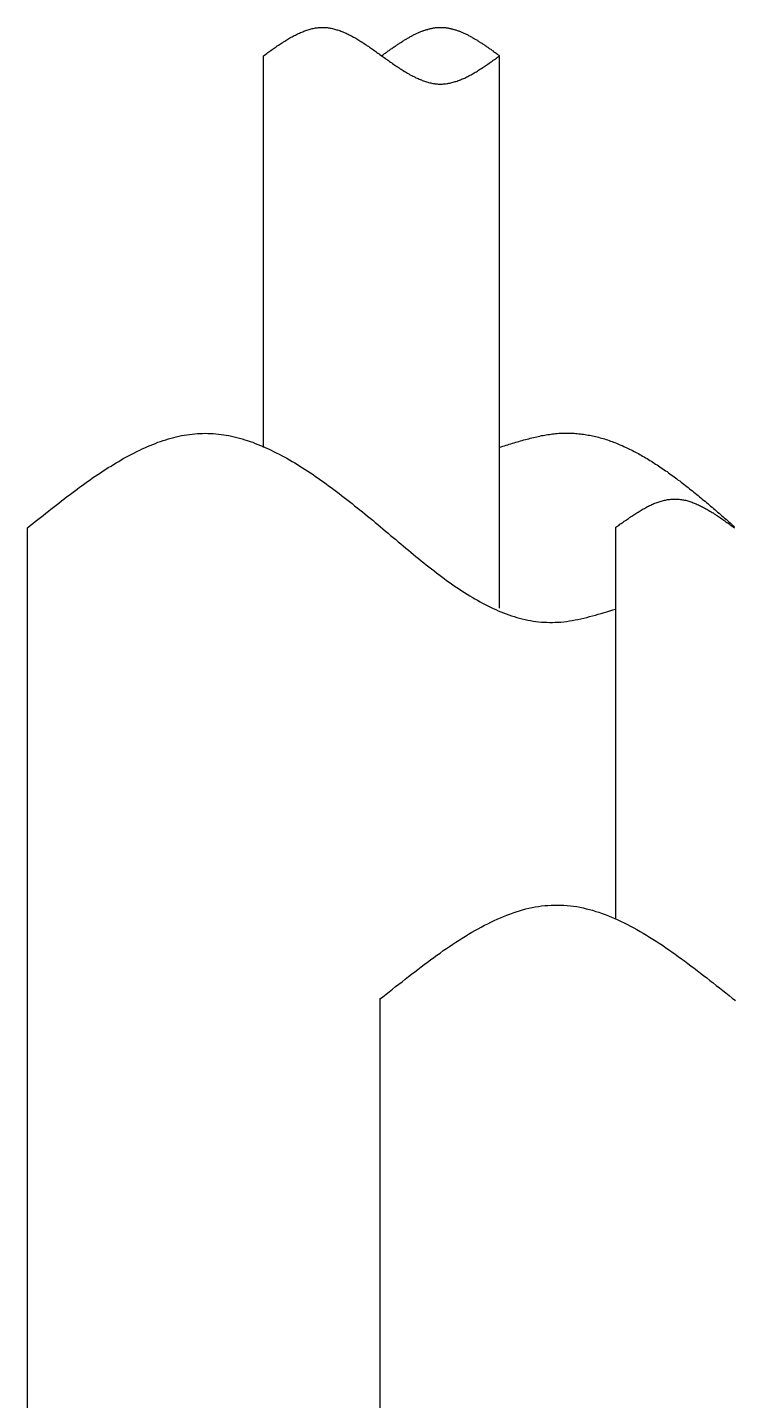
# Model space of a CAD drawing. Extents: x 443 to 1217, y -1921 to -677.
# Drawn here: x 564.42 to 569.28, y -990.15 to -980.7 of the extents above; entities that cross this region are included whole.
import ezdxf

# ---------------------------------------------------------------- set-up
doc = ezdxf.new("R2010")
doc.units = 0
doc.header["$MEASUREMENT"] = 0
doc.layers.add('5', color=7, linetype='CONTINUOUS')

msp = doc.modelspace()

# ---------------------------------------------------------------- linework, layer by layer
at = {"layer": '5', "color": 7}
for p, q in [((566.2144, -980.7848), (566.222, -980.7804)), ((566.222, -980.7804), (566.2286, -980.776)), ((566.2286, -980.776), (566.2362, -980.7717)), ((566.2362, -980.7717), (566.2438, -980.7684)), ((566.2438, -980.7684), (566.2515, -980.7641)), ((566.2515, -980.7641), (566.258, -980.7597)), ((566.258, -980.7597), (566.2656, -980.7564)), ((566.2656, -980.7564), (566.2733, -980.7532)), ((566.2733, -980.7532), (566.2798, -980.7488)), ((566.2798, -980.7488), (566.2874, -980.7455)), ((566.2874, -980.7455), (566.2951, -980.7423)), ((566.2951, -980.7423), (566.3016, -980.739)), ((566.3016, -980.739), (566.3092, -980.7357)), ((566.3092, -980.7357), (566.3169, -980.7335)), ((566.3169, -980.7335), (566.3234, -980.7303)), ((566.3234, -980.7303), (566.331, -980.727)), ((566.331, -980.727), (566.3387, -980.7248)), ((566.3387, -980.7248), (566.3452, -980.7226)), ((566.3452, -980.7226), (566.3528, -980.7205)), ((566.3528, -980.7205), (566.3605, -980.7183)), ((566.3605, -980.7183), (566.367, -980.7161)), ((566.367, -980.7161), (566.3746, -980.7139)), ((566.3746, -980.7139), (566.3822, -980.7117)), ((566.3822, -980.7117), (566.3888, -980.7106)), ((566.3888, -980.7106), (566.3964, -980.7096)), ((566.3964, -980.7096), (566.404, -980.7074)), ((566.404, -980.7074), (566.4106, -980.7063)), ((566.4106, -980.7063), (566.4182, -980.7063)), ((566.4182, -980.7063), (566.4258, -980.7052)), ((566.4258, -980.7052), (566.4324, -980.7041)), ((566.4324, -980.7041), (566.44, -980.7041)), ((566.44, -980.7041), (566.4476, -980.7041)), ((566.4476, -980.7041), (566.4553, -980.7041)), ((566.4553, -980.7041), (566.4618, -980.7041)), ((566.4618, -980.7041), (566.4694, -980.7041)), ((566.4694, -980.7041), (566.4771, -980.7052)), ((566.4771, -980.7052), (566.4836, -980.7052)), ((566.4836, -980.7052), (566.4912, -980.7063)), ((566.4912, -980.7063), (566.4989, -980.7074)), ((566.4989, -980.7074), (566.5054, -980.7085)), ((566.5054, -980.7085), (566.513, -980.7096)), ((566.513, -980.7096), (566.5207, -980.7117)), ((566.5207, -980.7117), (566.5272, -980.7128)), ((566.5272, -980.7128), (566.5348, -980.715)), ((566.5348, -980.715), (566.5425, -980.7172)), ((566.5425, -980.7172), (566.549, -980.7194)), ((566.549, -980.7194), (566.5566, -980.7215)), ((566.5566, -980.7215), (566.5643, -980.7237)), ((566.5643, -980.7237), (566.5708, -980.7259)), ((566.5708, -980.7259), (566.5784, -980.7292)), ((566.5784, -980.7292), (566.586, -980.7314)), ((566.586, -980.7314), (566.5926, -980.7346)), ((566.5926, -980.7346), (566.6002, -980.7379)), ((566.6002, -980.7379), (566.6078, -980.7412)), ((566.6078, -980.7412), (566.6144, -980.7444)), ((566.6144, -980.7444), (566.622, -980.7477)), ((566.622, -980.7477), (566.6296, -980.751)), ((566.6296, -980.751), (566.6362, -980.7542)), ((566.6362, -980.7542), (566.6438, -980.7586)), ((566.6438, -980.7586), (566.6514, -980.7619)), ((566.6514, -980.7619), (566.6591, -980.7662)), ((566.6591, -980.7662), (566.6656, -980.7706)), ((566.6656, -980.7706), (566.6732, -980.7739)), ((566.6732, -980.7739), (566.6809, -980.7782)), ((566.6809, -980.7782), (566.6874, -980.7826)), ((566.6874, -980.7826), (566.695, -980.7869)), ((567.022, -980.7869), (567.0274, -980.7837)), ((567.0274, -980.7837), (567.0318, -980.7815)), ((567.0318, -980.7815), (567.0372, -980.7782)), ((567.0372, -980.7782), (567.0427, -980.7749)), ((567.0427, -980.7749), (567.0481, -980.7728)), ((567.0481, -980.7728), (567.0525, -980.7695)), ((567.0525, -980.7695), (567.0579, -980.7662)), ((567.0579, -980.7662), (567.0634, -980.7641)), ((567.0634, -980.7641), (567.0677, -980.7608)), ((567.0677, -980.7608), (567.0732, -980.7586)), ((567.0732, -980.7586), (567.0786, -980.7553)), ((567.0786, -980.7553), (567.083, -980.7532)), ((567.083, -980.7532), (567.0885, -980.751)), ((567.0885, -980.751), (567.0939, -980.7488)), ((567.0939, -980.7488), (567.0983, -980.7455)), ((567.0983, -980.7455), (567.1037, -980.7433)), ((567.1037, -980.7433), (567.1092, -980.7412)), ((567.1092, -980.7412), (567.1135, -980.739)), ((567.1135, -980.739), (567.119, -980.7368)), ((567.119, -980.7368), (567.1244, -980.7346)), ((567.1244, -980.7346), (567.1288, -980.7324)), ((567.1288, -980.7324), (567.1342, -980.7303)), ((567.1342, -980.7303), (567.1397, -980.7281)), ((567.1397, -980.7281), (567.144, -980.727)), ((567.144, -980.727), (567.1495, -980.7248)), ((567.1495, -980.7248), (567.1549, -980.7226)), ((567.1549, -980.7226), (567.1604, -980.7215)), ((567.1604, -980.7215), (567.1647, -980.7194)), ((567.1647, -980.7194), (567.1702, -980.7183)), ((567.1702, -980.7183), (567.1756, -980.7172)), ((567.1756, -980.7172), (567.18, -980.715)), ((567.18, -980.715), (567.1855, -980.7139)), ((567.1855, -980.7139), (567.1909, -980.7128)), ((567.1909, -980.7128), (567.1953, -980.7117)), ((567.1953, -980.7117), (567.2007, -980.7106)), ((567.2007, -980.7106), (567.2062, -980.7096)), ((567.2062, -980.7096), (567.2105, -980.7085)), ((567.2105, -980.7085), (567.216, -980.7074)), ((567.216, -980.7074), (567.2214, -980.7074)), ((567.2214, -980.7074), (567.2258, -980.7063)), ((567.2258, -980.7063), (567.2312, -980.7052)), ((567.2312, -980.7052), (567.2367, -980.7052)), ((567.2367, -980.7052), (567.241, -980.7041)), ((567.241, -980.7041), (567.2465, -980.7041)), ((567.2465, -980.7041), (567.2519, -980.7041)), ((567.2519, -980.7041), (567.2574, -980.7041)), ((567.2574, -980.7041), (567.2617, -980.7041)), ((567.2617, -980.7041), (567.2672, -980.7041)), ((567.2672, -980.7041), (567.2726, -980.7041)), ((567.2726, -980.7041), (567.277, -980.7041)), ((567.277, -980.7041), (567.2824, -980.7041)), ((567.2824, -980.7041), (567.2879, -980.7041)), ((567.2879, -980.7041), (567.2923, -980.7052)), ((567.2923, -980.7052), (567.2977, -980.7052)), ((567.2977, -980.7052), (567.3032, -980.7063)), ((567.3032, -980.7063), (567.3075, -980.7074)), ((567.3075, -980.7074), (567.313, -980.7074)), ((567.313, -980.7074), (567.3184, -980.7085)), ((567.3184, -980.7085), (567.3228, -980.7096)), ((567.3228, -980.7096), (567.3282, -980.7106)), ((567.3282, -980.7106), (567.3337, -980.7117)), ((567.3337, -980.7117), (567.338, -980.7128)), ((567.338, -980.7128), (567.3435, -980.7139)), ((567.3435, -980.7139), (567.3489, -980.715)), ((567.3489, -980.715), (567.3544, -980.7172)), ((567.3544, -980.7172), (567.3587, -980.7183)), ((567.3587, -980.7183), (567.3642, -980.7194)), ((567.3642, -980.7194), (567.3696, -980.7215)), ((567.3696, -980.7215), (567.374, -980.7226)), ((567.374, -980.7226), (567.3794, -980.7248)), ((567.3794, -980.7248), (567.3849, -980.727)), ((567.3849, -980.727), (567.3892, -980.7281)), ((567.3892, -980.7281), (567.3947, -980.7303)), ((567.3947, -980.7303), (567.4001, -980.7324)), ((567.4001, -980.7324), (567.4045, -980.7346)), ((567.4045, -980.7346), (567.41, -980.7368)), ((567.41, -980.7368), (567.4154, -980.739)), ((567.4154, -980.739), (567.4198, -980.7412)), ((567.4198, -980.7412), (567.4252, -980.7433)), ((567.4252, -980.7433), (567.4307, -980.7455)), ((567.4307, -980.7455), (567.435, -980.7488)), ((567.435, -980.7488), (567.4405, -980.751)), ((567.4405, -980.751), (567.4459, -980.7532)), ((567.4459, -980.7532), (567.4514, -980.7553)), ((567.4514, -980.7553), (567.4557, -980.7586)), ((567.4557, -980.7586), (567.4612, -980.7608)), ((567.4612, -980.7608), (567.4666, -980.7641)), ((567.4666, -980.7641), (567.471, -980.7662)), ((567.471, -980.7662), (567.4764, -980.7695)), ((567.4764, -980.7695), (567.4819, -980.7728)), ((567.4819, -980.7728), (567.4862, -980.7749)), ((567.4862, -980.7749), (567.4917, -980.7782)), ((567.4917, -980.7782), (567.4971, -980.7815)), ((567.4971, -980.7815), (567.5015, -980.7837)), ((567.5015, -980.7837), (567.5069, -980.7869)), ((566.0695, -980.8828), (566.076, -980.8774)), ((566.076, -980.8774), (566.0836, -980.8719)), ((566.0836, -980.8719), (566.0913, -980.8676)), ((566.0913, -980.8676), (566.0978, -980.8621)), ((566.0978, -980.8621), (566.1054, -980.8567)), ((566.1054, -980.8567), (566.1131, -980.8512)), ((566.1131, -980.8512), (566.1196, -980.8469)), ((566.1196, -980.8469), (566.1272, -980.8414)), ((566.1272, -980.8414), (566.1349, -980.8371)), ((566.1349, -980.8371), (566.1414, -980.8316)), ((566.1414, -980.8316), (566.149, -980.8262)), ((566.149, -980.8262), (566.1567, -980.8218)), ((566.1567, -980.8218), (566.1632, -980.8175)), ((566.1632, -980.8175), (566.1708, -980.812)), ((566.1708, -980.812), (566.1785, -980.8076)), ((566.1785, -980.8076), (566.185, -980.8033)), ((566.185, -980.8033), (566.1926, -980.7978)), ((566.1926, -980.7978), (566.2002, -980.7935)), ((566.2002, -980.7935), (566.2068, -980.7891)), ((566.2068, -980.7891), (566.2144, -980.7848)), ((566.695, -980.7869), (566.7027, -980.7913)), ((566.7027, -980.7913), (566.7092, -980.7957)), ((566.7092, -980.7957), (566.7168, -980.8)), ((566.7168, -980.8), (566.7245, -980.8055)), ((566.7245, -980.8055), (566.731, -980.8098)), ((566.731, -980.8098), (566.7386, -980.8142)), ((566.7386, -980.8142), (566.7463, -980.8196)), ((566.7463, -980.8196), (566.7528, -980.824)), ((566.7528, -980.824), (566.7604, -980.8294)), ((566.7604, -980.8294), (566.768, -980.8338)), ((566.768, -980.8338), (566.7746, -980.8392)), ((566.7746, -980.8392), (566.7822, -980.8436)), ((566.7822, -980.8436), (566.7898, -980.8491)), ((566.7898, -980.8491), (566.7964, -980.8545)), ((566.7964, -980.8545), (566.804, -980.8589)), ((566.804, -980.8589), (566.8116, -980.8643)), ((566.8116, -980.8643), (566.8182, -980.8698)), ((566.8182, -980.8698), (566.8258, -980.8752)), ((566.8258, -980.8752), (566.8334, -980.8807)), ((566.8847, -980.8807), (566.889, -980.8763)), ((566.889, -980.8763), (566.8945, -980.873)), ((566.8945, -980.873), (566.8999, -980.8687)), ((566.8999, -980.8687), (566.9043, -980.8654)), ((566.9043, -980.8654), (566.9097, -980.8621)), ((566.9097, -980.8621), (566.9152, -980.8578)), ((566.9152, -980.8578), (566.9195, -980.8545)), ((566.9195, -980.8545), (566.925, -980.8512)), ((566.925, -980.8512), (566.9304, -980.848)), ((566.9304, -980.848), (566.9348, -980.8436)), ((566.9348, -980.8436), (566.9402, -980.8403)), ((566.9402, -980.8403), (566.9457, -980.8371)), ((566.9457, -980.8371), (566.9511, -980.8338)), ((566.9511, -980.8338), (566.9555, -980.8294)), ((566.9555, -980.8294), (566.9609, -980.8262)), ((566.9609, -980.8262), (566.9664, -980.8229)), ((566.9664, -980.8229), (566.9708, -980.8196)), ((566.9708, -980.8196), (566.9762, -980.8164)), ((566.9762, -980.8164), (566.9817, -980.8131)), ((566.9817, -980.8131), (566.986, -980.8098)), ((566.986, -980.8098), (566.9915, -980.8066)), ((566.9915, -980.8066), (566.9969, -980.8033)), ((566.9969, -980.8033), (567.0013, -980.8)), ((567.0013, -980.8), (567.0067, -980.7967)), ((567.0067, -980.7967), (567.0122, -980.7935)), ((567.0122, -980.7935), (567.0165, -980.7902)), ((567.0165, -980.7902), (567.022, -980.7869)), ((567.5069, -980.7869), (567.5124, -980.7902)), ((567.5124, -980.7902), (567.5168, -980.7935)), ((567.5168, -980.7935), (567.5222, -980.7967)), ((567.5222, -980.7967), (567.5277, -980.8)), ((567.5277, -980.8), (567.532, -980.8033)), ((567.532, -980.8033), (567.5375, -980.8066)), ((567.5375, -980.8066), (567.5429, -980.8098)), ((567.5429, -980.8098), (567.5484, -980.8131)), ((567.5484, -980.8131), (567.5527, -980.8164)), ((567.5527, -980.8164), (567.5582, -980.8196)), ((567.5582, -980.8196), (567.5636, -980.8229)), ((567.5636, -980.8229), (567.568, -980.8262)), ((567.568, -980.8262), (567.5734, -980.8294)), ((567.5734, -980.8294), (567.5789, -980.8338)), ((567.5789, -980.8338), (567.5832, -980.8371)), ((567.5832, -980.8371), (567.5887, -980.8403)), ((567.5887, -980.8403), (567.5941, -980.8436)), ((567.5941, -980.8436), (567.5985, -980.848)), ((567.5985, -980.848), (567.6039, -980.8512)), ((567.6039, -980.8512), (567.6094, -980.8545)), ((567.6094, -980.8545), (567.6138, -980.8578)), ((567.6138, -980.8578), (567.6192, -980.8621)), ((567.6192, -980.8621), (567.6247, -980.8654)), ((567.6247, -980.8654), (567.629, -980.8687)), ((567.629, -980.8687), (567.6345, -980.873)), ((567.6345, -980.873), (567.6399, -980.8763)), ((567.6399, -980.8763), (567.6454, -980.8807)), ((566.0466, -980.8981), (566.0542, -980.8937)), ((566.0542, -980.8937), (566.0618, -980.8883)), ((566.0618, -980.8883), (566.0695, -980.8828)), ((566.8334, -980.8807), (566.8411, -980.885)), ((566.8411, -980.885), (566.8476, -980.8905)), ((566.8476, -980.8905), (566.8552, -980.8959)), ((566.8552, -980.8959), (566.8629, -980.9014)), ((566.8585, -980.8981), (566.864, -980.8948)), ((566.8629, -980.9014), (566.8694, -980.9068)), ((566.864, -980.8948), (566.8694, -980.8916)), ((566.8694, -980.8916), (566.8738, -980.8872)), ((566.8694, -980.9068), (566.877, -980.9112)), ((566.8738, -980.8872), (566.8792, -980.8839)), ((566.877, -980.9112), (566.8847, -980.9166)), ((566.8792, -980.8839), (566.8847, -980.8807)), ((566.8847, -980.9166), (566.8912, -980.9221)), ((566.8912, -980.9221), (566.8988, -980.9275)), ((566.8988, -980.9275), (566.9065, -980.9319)), ((566.9065, -980.9319), (566.913, -980.9373)), ((566.913, -980.9373), (566.9206, -980.9428)), ((566.9206, -980.9428), (566.9283, -980.9482)), ((566.9283, -980.9482), (566.9348, -980.9526)), ((566.9348, -980.9526), (566.9424, -980.958)), ((566.9424, -980.958), (566.95, -980.9624)), ((566.95, -980.9624), (566.9566, -980.9678)), ((566.9566, -980.9678), (566.9642, -980.9733)), ((566.9642, -980.9733), (566.9718, -980.9777)), ((567.5614, -980.9755), (567.568, -980.97)), ((567.568, -980.97), (567.5756, -980.9657)), ((567.5756, -980.9657), (567.5832, -980.9602)), ((567.5832, -980.9602), (567.5898, -980.9559)), ((567.5898, -980.9559), (567.5974, -980.9504)), ((567.5974, -980.9504), (567.605, -980.945)), ((567.605, -980.945), (567.6116, -980.9406)), ((567.6116, -980.9406), (567.6192, -980.9352)), ((567.6192, -980.9352), (567.6268, -980.9297)), ((567.6268, -980.9297), (567.6345, -980.9243)), ((567.6345, -980.9243), (567.641, -980.9199)), ((567.641, -980.9199), (567.6486, -980.9144)), ((567.6454, -980.8807), (567.6497, -980.8839)), ((567.6486, -980.9144), (567.6563, -980.909)), ((567.6497, -980.8839), (567.6552, -980.8872)), ((567.6552, -980.8872), (567.6606, -980.8916)), ((567.6563, -980.909), (567.6628, -980.9035)), ((567.6606, -980.8916), (567.665, -980.8948)), ((567.6628, -980.9035), (567.6704, -980.8981)), ((567.665, -980.8948), (567.6704, -980.8981)), ((566.9718, -980.9777), (566.9784, -980.982)), ((566.9784, -980.982), (566.986, -980.9875)), ((566.986, -980.9875), (566.9936, -980.9918)), ((566.9936, -980.9918), (567.0002, -980.9962)), ((567.0002, -980.9962), (567.0078, -981.0005)), ((567.0078, -981.0005), (567.0154, -981.006)), ((567.0154, -981.006), (567.022, -981.0104)), ((567.022, -981.0104), (567.0296, -981.0147)), ((567.0296, -981.0147), (567.0372, -981.0191)), ((567.0372, -981.0191), (567.0449, -981.0223)), ((567.0449, -981.0223), (567.0514, -981.0267)), ((567.0514, -981.0267), (567.059, -981.0311)), ((567.059, -981.0311), (567.0667, -981.0343)), ((567.0667, -981.0343), (567.0732, -981.0387)), ((567.0732, -981.0387), (567.0808, -981.042)), ((567.0808, -981.042), (567.0885, -981.0463)), ((567.0885, -981.0463), (567.095, -981.0496)), ((567.095, -981.0496), (567.1026, -981.0529)), ((567.1026, -981.0529), (567.1103, -981.0561)), ((567.1103, -981.0561), (567.1168, -981.0594)), ((567.1168, -981.0594), (567.1244, -981.0627)), ((567.1244, -981.0627), (567.132, -981.0648)), ((567.132, -981.0648), (567.1386, -981.0681)), ((567.386, -981.0692), (567.3936, -981.067)), ((567.3936, -981.067), (567.4012, -981.0638)), ((567.4012, -981.0638), (567.4078, -981.0605)), ((567.4078, -981.0605), (567.4154, -981.0583)), ((567.4154, -981.0583), (567.423, -981.055)), ((567.423, -981.055), (567.4307, -981.0518)), ((567.4307, -981.0518), (567.4372, -981.0474)), ((567.4372, -981.0474), (567.4448, -981.0441)), ((567.4448, -981.0441), (567.4525, -981.0409)), ((567.4525, -981.0409), (567.459, -981.0365)), ((567.459, -981.0365), (567.4666, -981.0332)), ((567.4666, -981.0332), (567.4743, -981.0289)), ((567.4743, -981.0289), (567.4808, -981.0245)), ((567.4808, -981.0245), (567.4884, -981.0212)), ((567.4884, -981.0212), (567.4961, -981.0169)), ((567.4961, -981.0169), (567.5026, -981.0125)), ((567.5026, -981.0125), (567.5102, -981.0082)), ((567.5102, -981.0082), (567.5178, -981.0038)), ((567.5178, -981.0038), (567.5244, -980.9984)), ((567.5244, -980.9984), (567.532, -980.994)), ((567.532, -980.994), (567.5396, -980.9896)), ((567.5396, -980.9896), (567.5462, -980.9853)), ((567.5462, -980.9853), (567.5538, -980.9798)), ((567.5538, -980.9798), (567.5614, -980.9755)), ((567.1386, -981.0681), (567.1462, -981.0714)), ((567.1462, -981.0714), (567.1538, -981.0736)), ((567.1538, -981.0736), (567.1604, -981.0757)), ((567.1604, -981.0757), (567.168, -981.0779)), ((567.168, -981.0779), (567.1756, -981.0801)), ((567.1756, -981.0801), (567.1822, -981.0823)), ((567.1822, -981.0823), (567.1898, -981.0845)), ((567.1898, -981.0845), (567.1974, -981.0855)), ((567.1974, -981.0855), (567.204, -981.0877)), ((567.204, -981.0877), (567.2116, -981.0888)), ((567.2116, -981.0888), (567.2192, -981.0899)), ((567.2192, -981.0899), (567.2258, -981.091)), ((567.2258, -981.091), (567.2334, -981.0921)), ((567.2334, -981.0921), (567.241, -981.0921)), ((567.241, -981.0921), (567.2487, -981.0932)), ((567.2487, -981.0932), (567.2552, -981.0932)), ((567.2552, -981.0932), (567.2628, -981.0932)), ((567.2628, -981.0932), (567.2705, -981.0932)), ((567.2705, -981.0932), (567.277, -981.0932)), ((567.277, -981.0932), (567.2846, -981.0921)), ((567.2846, -981.0921), (567.2923, -981.0921)), ((567.2923, -981.0921), (567.2988, -981.091)), ((567.2988, -981.091), (567.3064, -981.0899)), ((567.3064, -981.0899), (567.3141, -981.0888)), ((567.3141, -981.0888), (567.3206, -981.0877)), ((567.3206, -981.0877), (567.3282, -981.0866)), ((567.3282, -981.0866), (567.3358, -981.0845)), ((567.3358, -981.0845), (567.3424, -981.0834)), ((567.3424, -981.0834), (567.35, -981.0812)), ((567.35, -981.0812), (567.3576, -981.079)), ((567.3576, -981.079), (567.3642, -981.0768)), ((567.3642, -981.0768), (567.3718, -981.0747)), ((567.3718, -981.0747), (567.3794, -981.0725)), ((567.3794, -981.0725), (567.386, -981.0692)), ((565.4297, -983.5246), (565.4472, -983.5191)), ((565.4472, -983.5191), (565.4657, -983.5159)), ((565.4657, -983.5159), (565.4831, -983.5115)), ((565.4831, -983.5115), (565.5017, -983.5082)), ((565.5017, -983.5082), (565.5191, -983.5061)), ((565.5191, -983.5061), (565.5376, -983.5028)), ((565.5376, -983.5028), (565.5562, -983.5006)), ((565.5562, -983.5006), (565.5736, -983.4984)), ((565.5736, -983.4984), (565.5921, -983.4973)), ((565.5921, -983.4973), (565.6096, -983.4962)), ((565.6096, -983.4962), (565.6281, -983.4962)), ((565.6281, -983.4962), (565.6455, -983.4952)), ((565.6455, -983.4952), (565.6641, -983.4962)), ((565.6641, -983.4962), (565.6826, -983.4962)), ((565.6826, -983.4962), (565.7, -983.4973)), ((565.7, -983.4973), (565.7185, -983.4984)), ((565.7185, -983.4984), (565.7371, -983.5006)), ((565.7371, -983.5006), (565.7545, -983.5028)), ((565.7545, -983.5028), (565.773, -983.5061)), ((565.773, -983.5061), (565.7905, -983.5082)), ((565.7905, -983.5082), (565.809, -983.5115)), ((565.809, -983.5115), (565.8275, -983.5159)), ((565.8275, -983.5159), (565.845, -983.5202)), ((565.845, -983.5202), (565.8635, -983.5246)), ((567.9026, -983.5246), (567.9135, -983.5213)), ((567.9135, -983.5213), (567.9254, -983.5191)), ((567.9254, -983.5191), (567.9363, -983.5169)), ((567.9363, -983.5169), (567.9472, -983.5148)), ((567.9472, -983.5148), (567.9581, -983.5115)), ((567.9581, -983.5115), (567.969, -983.5104)), ((567.969, -983.5104), (567.9799, -983.5082)), ((567.9799, -983.5082), (567.9908, -983.5061)), ((567.9908, -983.5061), (568.0017, -983.5039)), ((568.0017, -983.5039), (568.0126, -983.5028)), ((568.0126, -983.5028), (568.0235, -983.5006)), ((568.0235, -983.5006), (568.0344, -983.4995)), ((568.0344, -983.4995), (568.0453, -983.4984)), ((568.0453, -983.4984), (568.0551, -983.4973)), ((568.0551, -983.4973), (568.066, -983.4962)), ((568.066, -983.4962), (568.0769, -983.4952)), ((568.0769, -983.4952), (568.0878, -983.4952)), ((568.0878, -983.4952), (568.0987, -983.4941)), ((568.0987, -983.4941), (568.1096, -983.4941)), ((568.1096, -983.4941), (568.1205, -983.4941)), ((568.1205, -983.4941), (568.1303, -983.4941)), ((568.1303, -983.4941), (568.1412, -983.4941)), ((568.1412, -983.4941), (568.1521, -983.4941)), ((568.1521, -983.4941), (568.163, -983.4941)), ((568.163, -983.4941), (568.1728, -983.4952)), ((568.1728, -983.4952), (568.1837, -983.4952)), ((568.1837, -983.4952), (568.1946, -983.4962)), ((568.1946, -983.4962), (568.2044, -983.4973)), ((568.2044, -983.4973), (568.2153, -983.4984)), ((568.2153, -983.4984), (568.2262, -983.4995)), ((568.2262, -983.4995), (568.236, -983.5006)), ((568.236, -983.5006), (568.2469, -983.5017)), ((568.2469, -983.5017), (568.2578, -983.5039)), ((568.2578, -983.5039), (568.2676, -983.505)), ((568.2676, -983.505), (568.2785, -983.5071)), ((568.2785, -983.5071), (568.2884, -983.5082)), ((568.2884, -983.5082), (568.2993, -983.5104)), ((568.2993, -983.5104), (568.3091, -983.5126)), ((568.3091, -983.5126), (568.32, -983.5148)), ((568.32, -983.5148), (568.3298, -983.518)), ((568.3298, -983.518), (568.3407, -983.5202)), ((568.3407, -983.5202), (568.3505, -983.5224)), ((568.3505, -983.5224), (568.3614, -983.5257)), ((565.1769, -983.6194), (565.1954, -983.6107)), ((565.1954, -983.6107), (565.2129, -983.603)), ((565.2129, -983.603), (565.2314, -983.5943)), ((565.2314, -983.5943), (565.2488, -983.5867)), ((565.2488, -983.5867), (565.2674, -983.5791)), ((565.2674, -983.5791), (565.2848, -983.5714)), ((565.2848, -983.5714), (565.3033, -983.5649)), ((565.3033, -983.5649), (565.3208, -983.5573)), ((565.3208, -983.5573), (565.3393, -983.5518)), ((565.3393, -983.5518), (565.3578, -983.5453)), ((565.3578, -983.5453), (565.3753, -983.5398)), ((565.3753, -983.5398), (565.3938, -983.5344)), ((565.3938, -983.5344), (565.4112, -983.5289)), ((565.4112, -983.5289), (565.4297, -983.5246)), ((565.8635, -983.5246), (565.8809, -983.5289)), ((565.8809, -983.5289), (565.8995, -983.5344)), ((565.8995, -983.5344), (565.918, -983.5398)), ((565.918, -983.5398), (565.9354, -983.5453)), ((565.9354, -983.5453), (565.9539, -983.5518)), ((565.9539, -983.5518), (565.9725, -983.5573)), ((565.9725, -983.5573), (565.9899, -983.5649)), ((565.9899, -983.5649), (566.0084, -983.5714)), ((566.0084, -983.5714), (566.0259, -983.5791)), ((566.0259, -983.5791), (566.0444, -983.5867)), ((566.0444, -983.5867), (566.0629, -983.5943)), ((566.0629, -983.5943), (566.0804, -983.603)), ((566.0804, -983.603), (566.0989, -983.6107)), ((566.0989, -983.6107), (566.1163, -983.6194)), ((567.6704, -983.5921), (567.6813, -983.5878)), ((567.6813, -983.5878), (567.6922, -983.5845)), ((567.6922, -983.5845), (567.7042, -983.5812)), ((567.7042, -983.5812), (567.7151, -983.578)), ((567.7151, -983.578), (567.726, -983.5747)), ((567.726, -983.5747), (567.7369, -983.5704)), ((567.7369, -983.5704), (567.7478, -983.5671)), ((567.7478, -983.5671), (567.7587, -983.5638)), ((567.7587, -983.5638), (567.7707, -983.5605)), ((567.7707, -983.5605), (567.7816, -983.5573)), ((567.7816, -983.5573), (567.7925, -983.554)), ((567.7925, -983.554), (567.8034, -983.5507)), ((567.8034, -983.5507), (567.8143, -983.5475)), ((567.8143, -983.5475), (567.8252, -983.5442)), ((567.8252, -983.5442), (567.8372, -983.5409)), ((567.8372, -983.5409), (567.8481, -983.5377)), ((567.8481, -983.5377), (567.859, -983.5355)), ((567.859, -983.5355), (567.8699, -983.5322)), ((567.8699, -983.5322), (567.8808, -983.5289)), ((567.8808, -983.5289), (567.8917, -983.5268)), ((567.8917, -983.5268), (567.9026, -983.5246)), ((568.3614, -983.5257), (568.3712, -983.5289)), ((568.3712, -983.5289), (568.3821, -983.5311)), ((568.3821, -983.5311), (568.3919, -983.5344)), ((568.3919, -983.5344), (568.4017, -983.5377)), ((568.4017, -983.5377), (568.4126, -983.5409)), ((568.4126, -983.5409), (568.4224, -983.5442)), ((568.4224, -983.5442), (568.4322, -983.5486)), ((568.4322, -983.5486), (568.4431, -983.5518)), ((568.4431, -983.5518), (568.4529, -983.5562)), ((568.4529, -983.5562), (568.4627, -983.5595)), ((568.4627, -983.5595), (568.4736, -983.5638)), ((568.4736, -983.5638), (568.4834, -983.5682)), ((568.4834, -983.5682), (568.4932, -983.5714)), ((568.4932, -983.5714), (568.5041, -983.5758)), ((568.5041, -983.5758), (568.5139, -983.5802)), ((568.5139, -983.5802), (568.5238, -983.5856)), ((568.5238, -983.5856), (568.5336, -983.59)), ((568.5336, -983.59), (568.5445, -983.5943)), ((568.5445, -983.5943), (568.5543, -983.5987)), ((568.5543, -983.5987), (568.5641, -983.6041)), ((568.5641, -983.6041), (568.5739, -983.6085)), ((568.5739, -983.6085), (568.5837, -983.6139)), ((568.5837, -983.6139), (568.5946, -983.6194)), ((564.9982, -983.7207), (565.0156, -983.7088)), ((565.0156, -983.7088), (565.0341, -983.699)), ((565.0341, -983.699), (565.0516, -983.6881)), ((565.0516, -983.6881), (565.069, -983.6772)), ((565.069, -983.6772), (565.0875, -983.6673)), ((565.0875, -983.6673), (565.105, -983.6575)), ((565.105, -983.6575), (565.1235, -983.6477)), ((565.1235, -983.6477), (565.1409, -983.6379)), ((565.1409, -983.6379), (565.1595, -983.6292)), ((565.1595, -983.6292), (565.1769, -983.6194)), ((566.1163, -983.6194), (566.1349, -983.6292)), ((566.1349, -983.6292), (566.1534, -983.6379)), ((566.1534, -983.6379), (566.1708, -983.6477)), ((566.1708, -983.6477), (566.1894, -983.6575)), ((566.1894, -983.6575), (566.2068, -983.6673)), ((566.2068, -983.6673), (566.2253, -983.6782)), ((566.2253, -983.6782), (566.2428, -983.6881)), ((566.2428, -983.6881), (566.2613, -983.699)), ((566.2613, -983.699), (566.2798, -983.7098)), ((566.2798, -983.7098), (566.2972, -983.7207)), ((568.5946, -983.6194), (568.6044, -983.6248)), ((568.6044, -983.6248), (568.6142, -983.6292)), ((568.6142, -983.6292), (568.624, -983.6347)), ((568.624, -983.6347), (568.6338, -983.6401)), ((568.6338, -983.6401), (568.6436, -983.6466)), ((568.6436, -983.6466), (568.6534, -983.6521)), ((568.6534, -983.6521), (568.6633, -983.6575)), ((568.6633, -983.6575), (568.6742, -983.663)), ((568.6742, -983.663), (568.684, -983.6695)), ((568.684, -983.6695), (568.6938, -983.675)), ((568.6938, -983.675), (568.7036, -983.6815)), ((568.7036, -983.6815), (568.7134, -983.687)), ((568.7134, -983.687), (568.7232, -983.6935)), ((568.7232, -983.6935), (568.733, -983.7)), ((568.733, -983.7), (568.7428, -983.7066)), ((568.7428, -983.7066), (568.7526, -983.7131)), ((564.8543, -983.8156), (564.8718, -983.8025)), ((564.8718, -983.8025), (564.8903, -983.7905)), ((564.8903, -983.7905), (564.9077, -983.7785)), ((564.9077, -983.7785), (564.9262, -983.7665)), ((564.9262, -983.7665), (564.9437, -983.7545)), ((564.9437, -983.7545), (564.9622, -983.7425)), ((564.9622, -983.7425), (564.9796, -983.7316)), ((564.9796, -983.7316), (564.9982, -983.7207)), ((566.2972, -983.7207), (566.3158, -983.7327)), ((566.3158, -983.7327), (566.3332, -983.7436)), ((566.3332, -983.7436), (566.3517, -983.7556)), ((566.3517, -983.7556), (566.3692, -983.7676)), ((566.3692, -983.7676), (566.3877, -983.7796)), ((566.3877, -983.7796), (566.4051, -983.7916)), ((566.4051, -983.7916), (566.4237, -983.8047)), ((566.4237, -983.8047), (566.4411, -983.8167)), ((568.7526, -983.7131), (568.7624, -983.7186)), ((568.7624, -983.7186), (568.7722, -983.7251)), ((568.7722, -983.7251), (568.782, -983.7327)), ((568.782, -983.7327), (568.7919, -983.7393)), ((568.7919, -983.7393), (568.8017, -983.7458)), ((568.8017, -983.7458), (568.8115, -983.7524)), ((568.8115, -983.7524), (568.8213, -983.7589)), ((568.8213, -983.7589), (568.8311, -983.7665)), ((568.8311, -983.7665), (568.8409, -983.7731)), ((568.8409, -983.7731), (568.8507, -983.7807)), ((568.8507, -983.7807), (568.8605, -983.7872)), ((568.8605, -983.7872), (568.8703, -983.7949)), ((568.8703, -983.7949), (568.8801, -983.8014)), ((568.8801, -983.8014), (568.8888, -983.809)), ((564.729, -983.906), (564.7464, -983.8929)), ((564.7464, -983.8929), (564.7649, -983.8799)), ((564.7649, -983.8799), (564.7824, -983.8668)), ((564.7824, -983.8668), (564.7998, -983.8537)), ((564.7998, -983.8537), (564.8184, -983.8406)), ((564.8184, -983.8406), (564.8358, -983.8275)), ((564.8358, -983.8275), (564.8543, -983.8156)), ((566.4411, -983.8167), (566.4596, -983.8297)), ((566.4596, -983.8297), (566.4771, -983.8428)), ((566.4771, -983.8428), (566.4945, -983.8559)), ((566.4945, -983.8559), (566.513, -983.869)), ((566.513, -983.869), (566.5305, -983.882)), ((566.5305, -983.882), (566.549, -983.8951)), ((566.549, -983.8951), (566.5664, -983.9093)), ((568.8888, -983.809), (568.8987, -983.8167)), ((568.8987, -983.8167), (568.9085, -983.8232)), ((568.9085, -983.8232), (568.9183, -983.8308)), ((568.9183, -983.8308), (568.9281, -983.8384)), ((568.9281, -983.8384), (568.9379, -983.8461)), ((568.9379, -983.8461), (568.9477, -983.8537)), ((568.9477, -983.8537), (568.9575, -983.8613)), ((568.9575, -983.8613), (568.9673, -983.869)), ((568.9673, -983.869), (568.976, -983.8766)), ((568.976, -983.8766), (568.9858, -983.8842)), ((568.9858, -983.8842), (568.9957, -983.8918)), ((568.9957, -983.8918), (569.0055, -983.8995)), ((569.0055, -983.8995), (569.0153, -983.9071)), ((564.6026, -984.003), (564.6211, -983.9888)), ((564.6211, -983.9888), (564.6385, -983.9747)), ((564.6385, -983.9747), (564.6571, -983.9605)), ((564.6571, -983.9605), (564.6745, -983.9474)), ((564.6745, -983.9474), (564.693, -983.9333)), ((564.693, -983.9333), (564.7105, -983.9202)), ((564.7105, -983.9202), (564.729, -983.906)), ((566.5664, -983.9093), (566.5839, -983.9224)), ((566.5839, -983.9224), (566.6024, -983.9365)), ((566.6024, -983.9365), (566.6198, -983.9507)), ((566.6198, -983.9507), (566.6384, -983.9649)), ((566.6384, -983.9649), (566.6558, -983.979)), ((566.6558, -983.979), (566.6732, -983.9932)), ((566.6732, -983.9932), (566.6918, -984.0074)), ((568.6949, -983.9965), (568.7014, -983.9921)), ((568.7014, -983.9921), (568.709, -983.9888)), ((568.709, -983.9888), (568.7167, -983.9856)), ((568.7167, -983.9856), (568.7232, -983.9823)), ((568.7232, -983.9823), (568.7308, -983.979)), ((568.7308, -983.979), (568.7385, -983.9769)), ((568.7385, -983.9769), (568.7461, -983.9736)), ((568.7461, -983.9736), (568.7526, -983.9703)), ((568.7526, -983.9703), (568.7602, -983.9681)), ((568.7602, -983.9681), (568.7679, -983.966)), ((568.7679, -983.966), (568.7744, -983.9638)), ((568.7744, -983.9638), (568.782, -983.9616)), ((568.782, -983.9616), (568.7897, -983.9594)), ((568.7897, -983.9594), (568.7962, -983.9572)), ((568.7962, -983.9572), (568.8038, -983.9551)), ((568.8038, -983.9551), (568.8115, -983.954)), ((568.8115, -983.954), (568.818, -983.9529)), ((568.818, -983.9529), (568.8256, -983.9507)), ((568.8256, -983.9507), (568.8333, -983.9496)), ((568.8333, -983.9496), (568.8398, -983.9496)), ((568.8398, -983.9496), (568.8474, -983.9485)), ((568.8474, -983.9485), (568.8551, -983.9474)), ((568.8551, -983.9474), (568.8616, -983.9474)), ((568.8616, -983.9474), (568.8692, -983.9474)), ((568.8692, -983.9474), (568.8769, -983.9474)), ((568.8769, -983.9474), (568.8834, -983.9474)), ((568.8834, -983.9474), (568.891, -983.9474)), ((568.891, -983.9474), (568.8987, -983.9485)), ((568.8987, -983.9485), (568.9052, -983.9485)), ((568.9052, -983.9485), (568.9128, -983.9496)), ((568.9128, -983.9496), (568.9205, -983.9507)), ((568.9205, -983.9507), (568.9281, -983.9518)), ((568.9281, -983.9518), (568.9346, -983.9529)), ((568.9346, -983.9529), (568.9422, -983.9551)), ((568.9422, -983.9551), (568.9499, -983.9561)), ((568.9499, -983.9561), (568.9564, -983.9583)), ((568.9564, -983.9583), (568.964, -983.9605)), ((568.964, -983.9605), (568.9717, -983.9627)), ((568.9717, -983.9627), (568.9782, -983.9649)), ((568.9782, -983.9649), (568.9858, -983.967)), ((568.9858, -983.967), (568.9935, -983.9692)), ((568.9935, -983.9692), (569, -983.9725)), ((569, -983.9725), (569.0076, -983.9747)), ((569.0076, -983.9747), (569.0153, -983.9779)), ((569.0153, -983.9071), (569.0251, -983.9158)), ((569.0153, -983.9779), (569.0218, -983.9812)), ((569.0218, -983.9812), (569.0294, -983.9845)), ((569.0251, -983.9158), (569.0349, -983.9235)), ((569.0294, -983.9845), (569.0371, -983.9878)), ((569.0349, -983.9235), (569.0436, -983.9311)), ((569.0371, -983.9878), (569.0436, -983.991)), ((569.0436, -983.9311), (569.0534, -983.9387)), ((569.0436, -983.991), (569.0512, -983.9943)), ((569.0512, -983.9943), (569.0589, -983.9976)), ((569.0534, -983.9387), (569.0632, -983.9474)), ((569.0632, -983.9474), (569.073, -983.9551)), ((569.073, -983.9551), (569.0828, -983.9627)), ((569.0828, -983.9627), (569.0926, -983.9714)), ((569.0926, -983.9714), (569.1014, -983.979)), ((569.1014, -983.979), (569.1112, -983.9878)), ((569.1112, -983.9878), (569.121, -983.9954)), ((569.121, -983.9954), (569.1308, -984.0041)), ((564.4772, -984.1022), (564.4958, -984.088)), ((564.4958, -984.088), (564.5132, -984.0739)), ((564.5132, -984.0739), (564.5317, -984.0597)), ((564.5317, -984.0597), (564.5492, -984.0455)), ((564.5492, -984.0455), (564.5677, -984.0313)), ((564.5677, -984.0313), (564.5851, -984.0172)), ((564.5851, -984.0172), (564.6026, -984.003)), ((566.6918, -984.0074), (566.7092, -984.0215)), ((566.7092, -984.0215), (566.7266, -984.0357)), ((566.7266, -984.0357), (566.7441, -984.0499)), ((566.7441, -984.0499), (566.7626, -984.0651)), ((566.7626, -984.0651), (566.78, -984.0793)), ((566.78, -984.0793), (566.7975, -984.0935)), ((568.5423, -984.0902), (568.5488, -984.0847)), ((568.5488, -984.0847), (568.5565, -984.0804)), ((568.5565, -984.0804), (568.5641, -984.0749)), ((568.5641, -984.0749), (568.5706, -984.0706)), ((568.5706, -984.0706), (568.5782, -984.0651)), ((568.5782, -984.0651), (568.5859, -984.0608)), ((568.5859, -984.0608), (568.5924, -984.0553)), ((568.5924, -984.0553), (568.6, -984.051)), ((568.6, -984.051), (568.6077, -984.0466)), ((568.6077, -984.0466), (568.6142, -984.0412)), ((568.6142, -984.0412), (568.6218, -984.0368)), ((568.6218, -984.0368), (568.6295, -984.0324)), ((568.6295, -984.0324), (568.636, -984.0281)), ((568.636, -984.0281), (568.6436, -984.0237)), ((568.6436, -984.0237), (568.6513, -984.0194)), ((568.6513, -984.0194), (568.6578, -984.015)), ((568.6578, -984.015), (568.6654, -984.0117)), ((568.6654, -984.0117), (568.6731, -984.0074)), ((568.6731, -984.0074), (568.6796, -984.0041)), ((568.6796, -984.0041), (568.6872, -983.9997)), ((568.6872, -983.9997), (568.6949, -983.9965)), ((569.0589, -983.9976), (569.0654, -984.0019)), ((569.0654, -984.0019), (569.073, -984.0052)), ((569.073, -984.0052), (569.0807, -984.0096)), ((569.0807, -984.0096), (569.0872, -984.0139)), ((569.0872, -984.0139), (569.0948, -984.0172)), ((569.0948, -984.0172), (569.1025, -984.0215)), ((569.1025, -984.0215), (569.109, -984.0259)), ((569.109, -984.0259), (569.1166, -984.0303)), ((569.1166, -984.0303), (569.1242, -984.0346)), ((569.1242, -984.0346), (569.1319, -984.039)), ((569.1308, -984.0041), (569.1406, -984.0117)), ((569.1319, -984.039), (569.1384, -984.0433)), ((569.1384, -984.0433), (569.146, -984.0488)), ((569.1406, -984.0117), (569.1493, -984.0204)), ((569.146, -984.0488), (569.1537, -984.0531)), ((569.1493, -984.0204), (569.1591, -984.0281)), ((569.1537, -984.0531), (569.1602, -984.0575)), ((569.1591, -984.0281), (569.1689, -984.0368)), ((569.1602, -984.0575), (569.1678, -984.063)), ((569.1678, -984.063), (569.1755, -984.0673)), ((569.1689, -984.0368), (569.1787, -984.0444)), ((569.1755, -984.0673), (569.182, -984.0728)), ((569.1787, -984.0444), (569.1885, -984.0531)), ((569.182, -984.0728), (569.1896, -984.0771)), ((569.1885, -984.0531), (569.1973, -984.0619)), ((569.1896, -984.0771), (569.1973, -984.0826)), ((569.1973, -984.0619), (569.2071, -984.0695)), ((569.1973, -984.0826), (569.2038, -984.088)), ((569.2038, -984.088), (569.2114, -984.0924)), ((569.2071, -984.0695), (569.2169, -984.0782)), ((569.2169, -984.0782), (569.2267, -984.0869)), ((569.2267, -984.0869), (569.2365, -984.0946)), ((564.4238, -984.1447), (564.4413, -984.1305)), ((564.4413, -984.1305), (564.4598, -984.1164)), ((564.4598, -984.1164), (564.4772, -984.1022)), ((566.7975, -984.0935), (566.8149, -984.1087)), ((566.8149, -984.1087), (566.8323, -984.1229)), ((566.8323, -984.1229), (566.8509, -984.1381)), ((566.8509, -984.1381), (566.8683, -984.1523)), ((566.8683, -984.1523), (566.8857, -984.1676)), ((566.8857, -984.1676), (566.9032, -984.1817)), ((566.9032, -984.1817), (566.9206, -984.197)), ((568.4693, -984.1414), (568.4758, -984.1371)), ((568.4758, -984.1371), (568.4834, -984.1316)), ((568.4834, -984.1316), (568.4911, -984.1262)), ((568.4911, -984.1262), (568.4976, -984.1207)), ((568.4976, -984.1207), (568.5052, -984.1153)), ((568.5052, -984.1153), (568.5129, -984.1109)), ((568.5129, -984.1109), (568.5194, -984.1055)), ((568.5194, -984.1055), (568.527, -984.1)), ((568.527, -984.1), (568.5347, -984.0956)), ((568.5347, -984.0956), (568.5423, -984.0902)), ((569.2114, -984.0924), (569.2191, -984.0978)), ((569.2191, -984.0978), (569.2256, -984.1033)), ((569.2256, -984.1033), (569.2332, -984.1076)), ((569.2332, -984.1076), (569.2409, -984.1131)), ((569.2365, -984.0946), (569.2452, -984.1033)), ((569.2409, -984.1131), (569.2474, -984.1185)), ((569.2452, -984.1033), (569.255, -984.112)), ((569.2474, -984.1185), (569.255, -984.124)), ((569.255, -984.112), (569.2648, -984.1196)), ((569.255, -984.124), (569.2627, -984.1283)), ((569.2627, -984.1283), (569.2692, -984.1338)), ((569.2648, -984.1196), (569.2746, -984.1283)), ((569.2692, -984.1338), (569.2768, -984.1392)), ((569.2746, -984.1283), (569.2845, -984.1371)), ((569.2768, -984.1392), (569.2845, -984.1447)), ((566.9206, -984.197), (566.9381, -984.2112)), ((566.9381, -984.2112), (566.9555, -984.2264)), ((566.9555, -984.2264), (566.9729, -984.2406)), ((566.9729, -984.2406), (566.9904, -984.2559)), ((566.9904, -984.2559), (567.0078, -984.27)), ((567.0078, -984.27), (567.0252, -984.2853)), ((567.0252, -984.2853), (567.0427, -984.2994)), ((567.0427, -984.2994), (567.0601, -984.3136)), ((567.0601, -984.3136), (567.0776, -984.3289)), ((567.0776, -984.3289), (567.095, -984.343)), ((567.095, -984.343), (567.1135, -984.3572)), ((567.1135, -984.3572), (567.131, -984.3714)), ((567.131, -984.3714), (567.1484, -984.3855)), ((567.1484, -984.3855), (567.1658, -984.3997)), ((567.1658, -984.3997), (567.1833, -984.4128)), ((567.1833, -984.4128), (567.2007, -984.427)), ((567.2007, -984.427), (567.2181, -984.44)), ((567.2181, -984.44), (567.2356, -984.4542)), ((567.2356, -984.4542), (567.253, -984.4673)), ((567.253, -984.4673), (567.2705, -984.4804)), ((567.2705, -984.4804), (567.2879, -984.4934)), ((567.2879, -984.4934), (567.3053, -984.5065)), ((567.3053, -984.5065), (567.3228, -984.5185)), ((567.3228, -984.5185), (567.3402, -984.5316)), ((567.3402, -984.5316), (567.3576, -984.5436)), ((567.3576, -984.5436), (567.3762, -984.5556)), ((567.3762, -984.5556), (567.3936, -984.5675)), ((567.3936, -984.5675), (567.411, -984.5795)), ((567.411, -984.5795), (567.4285, -984.5904)), ((567.4285, -984.5904), (567.4459, -984.6013)), ((567.4459, -984.6013), (567.4644, -984.6122)), ((567.4644, -984.6122), (567.4819, -984.6231)), ((567.4819, -984.6231), (567.4993, -984.634)), ((567.4993, -984.634), (567.5178, -984.6438)), ((567.5178, -984.6438), (567.5353, -984.6547)), ((567.5353, -984.6547), (567.5527, -984.6634)), ((567.5527, -984.6634), (567.5712, -984.6733)), ((567.5712, -984.6733), (567.5887, -984.682)), ((567.5887, -984.682), (567.6072, -984.6918)), ((567.6072, -984.6918), (567.6247, -984.6994)), ((567.6247, -984.6994), (567.6432, -984.7081)), ((567.6432, -984.7081), (567.6606, -984.7158)), ((567.6606, -984.7158), (567.6791, -984.7234)), ((567.6791, -984.7234), (567.6977, -984.731)), ((567.6977, -984.731), (567.7151, -984.7376)), ((567.7151, -984.7376), (567.7336, -984.7441)), ((567.7336, -984.7441), (567.7522, -984.7506)), ((567.7522, -984.7506), (567.7707, -984.7561)), ((568.2884, -984.7561), (568.3091, -984.7506)), ((568.3091, -984.7506), (568.3287, -984.7452)), ((568.3287, -984.7452), (568.3483, -984.7397)), ((568.3483, -984.7397), (568.369, -984.7343)), ((568.369, -984.7343), (568.3886, -984.7277)), ((568.3886, -984.7277), (568.4082, -984.7223)), ((568.4082, -984.7223), (568.4289, -984.7158)), ((568.4289, -984.7158), (568.4486, -984.7103)), ((568.4486, -984.7103), (568.4693, -984.7038)), ((567.7707, -984.7561), (567.7892, -984.7615)), ((567.7892, -984.7615), (567.8077, -984.767)), ((567.8077, -984.767), (567.8263, -984.7713)), ((567.8263, -984.7713), (567.8448, -984.7757)), ((567.8448, -984.7757), (567.8633, -984.7801)), ((567.8633, -984.7801), (567.8818, -984.7833)), ((567.8818, -984.7833), (567.9004, -984.7866)), ((567.9004, -984.7866), (567.9189, -984.7888)), ((567.9189, -984.7888), (567.9385, -984.791)), ((567.9385, -984.791), (567.957, -984.7931)), ((567.957, -984.7931), (567.9767, -984.7942)), ((567.9767, -984.7942), (567.9952, -984.7953)), ((567.9952, -984.7953), (568.0148, -984.7964)), ((568.0148, -984.7964), (568.0333, -984.7964)), ((568.0333, -984.7964), (568.053, -984.7953)), ((568.053, -984.7953), (568.0726, -984.7942)), ((568.0726, -984.7942), (568.0911, -984.7931)), ((568.0911, -984.7931), (568.1107, -984.791)), ((568.1107, -984.791), (568.1303, -984.7888)), ((568.1303, -984.7888), (568.1499, -984.7855)), ((568.1499, -984.7855), (568.1696, -984.7822)), ((568.1696, -984.7822), (568.1892, -984.779)), ((568.1892, -984.779), (568.2088, -984.7757)), ((568.2088, -984.7757), (568.2295, -984.7713)), ((568.2295, -984.7713), (568.2491, -984.7659)), ((568.2491, -984.7659), (568.2687, -984.7615)), ((568.2687, -984.7615), (568.2884, -984.7561)), ((567.6541, -986.8366), (567.6759, -986.8278)), ((567.6759, -986.8278), (567.6977, -986.818)), ((567.6977, -986.818), (567.7195, -986.8093)), ((567.7195, -986.8093), (567.7413, -986.8017)), ((567.7413, -986.8017), (567.7631, -986.793)), ((567.7631, -986.793), (567.7849, -986.7864)), ((567.7849, -986.7864), (567.8067, -986.7788)), ((567.8067, -986.7788), (567.8284, -986.7733)), ((567.8284, -986.7733), (567.8502, -986.7668)), ((567.8502, -986.7668), (567.872, -986.7614)), ((567.872, -986.7614), (567.8938, -986.757)), ((567.8938, -986.757), (567.9156, -986.7526)), ((567.9156, -986.7526), (567.9374, -986.7494)), ((567.9374, -986.7494), (567.9592, -986.7461)), ((567.9592, -986.7461), (567.981, -986.7428)), ((567.981, -986.7428), (568.0028, -986.7417)), ((568.0028, -986.7417), (568.0246, -986.7396)), ((568.0246, -986.7396), (568.0464, -986.7396)), ((568.0464, -986.7396), (568.0682, -986.7396)), ((568.0682, -986.7396), (568.09, -986.7396)), ((568.09, -986.7396), (568.1118, -986.7407)), ((568.1118, -986.7407), (568.1336, -986.7428)), ((568.1336, -986.7428), (568.1565, -986.745)), ((568.1565, -986.745), (568.1783, -986.7472)), ((568.1783, -986.7472), (568.2001, -986.7505)), ((568.2001, -986.7505), (568.2219, -986.7548)), ((568.2219, -986.7548), (568.2437, -986.7592)), ((568.2437, -986.7592), (568.2655, -986.7646)), ((568.2655, -986.7646), (568.2873, -986.7701)), ((568.2873, -986.7701), (568.3091, -986.7755)), ((568.3091, -986.7755), (568.3309, -986.7832)), ((568.3309, -986.7832), (568.3527, -986.7897)), ((568.3527, -986.7897), (568.3745, -986.7973)), ((568.3745, -986.7973), (568.3962, -986.805)), ((568.3962, -986.805), (568.418, -986.8137)), ((568.418, -986.8137), (568.4398, -986.8224)), ((568.4398, -986.8224), (568.4616, -986.8322)), ((567.4786, -986.927), (567.5004, -986.915)), ((567.5004, -986.915), (567.5222, -986.903)), ((567.5222, -986.903), (567.544, -986.891)), ((567.544, -986.891), (567.5669, -986.8791)), ((567.5669, -986.8791), (567.5887, -986.8682)), ((567.5887, -986.8682), (567.6105, -986.8573)), ((567.6105, -986.8573), (567.6323, -986.8464)), ((567.6323, -986.8464), (567.6541, -986.8366)), ((568.4616, -986.8322), (568.4834, -986.842)), ((568.4834, -986.842), (568.5052, -986.8518)), ((568.5052, -986.8518), (568.527, -986.8627)), ((568.527, -986.8627), (568.5488, -986.8736)), ((568.5488, -986.8736), (568.5706, -986.8845)), ((568.5706, -986.8845), (568.5924, -986.8965)), ((568.5924, -986.8965), (568.6142, -986.9085)), ((568.6142, -986.9085), (568.636, -986.9216)), ((568.636, -986.9216), (568.6578, -986.9336)), ((567.326, -987.024), (567.3478, -987.0098)), ((567.3478, -987.0098), (567.3696, -986.9946)), ((567.3696, -986.9946), (567.3914, -986.9804)), ((567.3914, -986.9804), (567.4132, -986.9673)), ((567.4132, -986.9673), (567.435, -986.9532)), ((567.435, -986.9532), (567.4568, -986.9401)), ((567.4568, -986.9401), (567.4786, -986.927)), ((568.6578, -986.9336), (568.6796, -986.9466)), ((568.6796, -986.9466), (568.7014, -986.9608)), ((568.7014, -986.9608), (568.7232, -986.9739)), ((568.7232, -986.9739), (568.7461, -986.988)), ((568.7461, -986.988), (568.7679, -987.0022)), ((568.7679, -987.0022), (568.7897, -987.0164)), ((568.7897, -987.0164), (568.8115, -987.0316)), ((567.1953, -987.1166), (567.2171, -987.1003)), ((567.2171, -987.1003), (567.2389, -987.085)), ((567.2389, -987.085), (567.2606, -987.0698)), ((567.2606, -987.0698), (567.2824, -987.0534)), ((567.2824, -987.0534), (567.3042, -987.0393)), ((567.3042, -987.0393), (567.326, -987.024)), ((568.8115, -987.0316), (568.8333, -987.0469)), ((568.8333, -987.0469), (568.8551, -987.0611)), ((568.8551, -987.0611), (568.8769, -987.0774)), ((568.8769, -987.0774), (568.8987, -987.0927)), ((568.8987, -987.0927), (568.9205, -987.109)), ((568.9205, -987.109), (568.9422, -987.1243)), ((567.0645, -987.2158), (567.0863, -987.1984)), ((567.0863, -987.1984), (567.1081, -987.182)), ((567.1081, -987.182), (567.1299, -987.1657)), ((567.1299, -987.1657), (567.1517, -987.1493)), ((567.1517, -987.1493), (567.1735, -987.133)), ((567.1735, -987.133), (567.1953, -987.1166)), ((568.9422, -987.1243), (568.964, -987.1406)), ((568.964, -987.1406), (568.9858, -987.157)), ((568.9858, -987.157), (569.0076, -987.1733)), ((569.0076, -987.1733), (569.0294, -987.1907)), ((569.0294, -987.1907), (569.0512, -987.2071)), ((566.9544, -987.3008), (566.9773, -987.2834)), ((566.9773, -987.2834), (566.9991, -987.267)), ((566.9991, -987.267), (567.0209, -987.2496)), ((567.0209, -987.2496), (567.0427, -987.2322)), ((567.0427, -987.2322), (567.0645, -987.2158)), ((569.0512, -987.2071), (569.073, -987.2234)), ((569.073, -987.2234), (569.0948, -987.2409)), ((569.0948, -987.2409), (569.1166, -987.2583)), ((569.1166, -987.2583), (569.1384, -987.2758)), ((569.1384, -987.2758), (569.1602, -987.2921)), ((569.1602, -987.2921), (569.182, -987.3095)), ((566.8454, -987.388), (566.8672, -987.3706)), ((566.8672, -987.3706), (566.889, -987.3531)), ((566.889, -987.3531), (566.9108, -987.3357)), ((566.9108, -987.3357), (566.9326, -987.3183)), ((566.9326, -987.3183), (566.9544, -987.3008)), ((569.182, -987.3095), (569.2038, -987.327)), ((569.2038, -987.327), (569.2256, -987.3444)), ((569.2256, -987.3444), (569.2474, -987.3619)), ((569.2474, -987.3619), (569.2692, -987.3793)), ((569.2692, -987.3793), (569.291, -987.3967))]:
    msp.add_line(p, q, dxfattribs=at)
at = {"layer": '5', "linetype": 'Continuous'}
for p, q in [((566.0471, -983.5918), (566.0471, -980.8985)), ((567.6703, -984.698), (567.6703, -980.8985)), ((564.4239, -996.3471), (564.4239, -984.1449)), ((568.469, -986.8352), (568.469, -984.1419))]:
    msp.add_line(p, q, dxfattribs=at)
at = {"layer": '5', "color": 7, "linetype": 'Continuous'}
msp.add_line((566.8457, -987.3883), (566.8457, -996.2495), dxfattribs=at)

doc.saveas('drawing.dxf')
